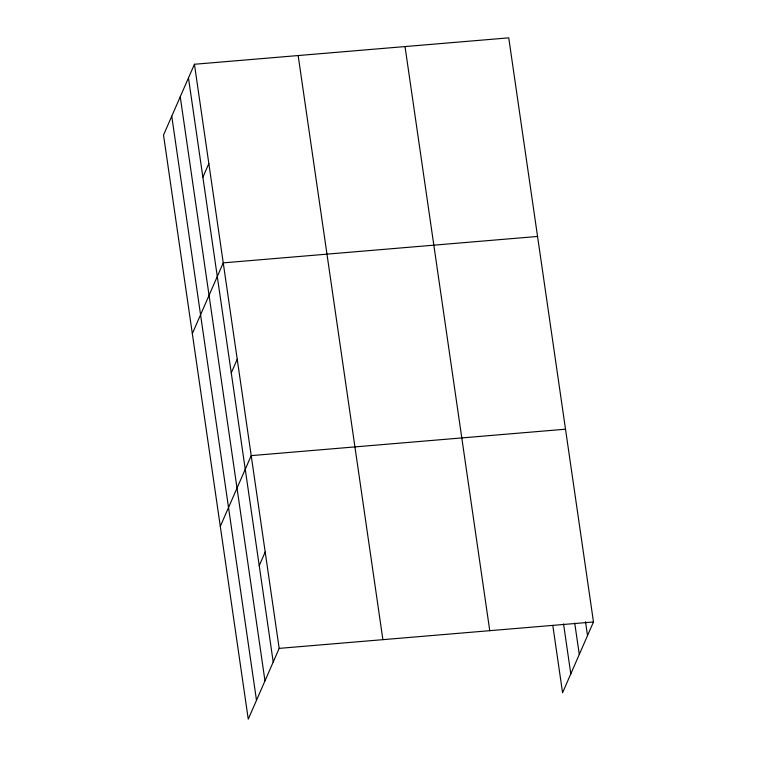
<?xml version="1.0" encoding="UTF-8"?>
<svg xmlns="http://www.w3.org/2000/svg" width="757" height="757" viewBox="0 0 757 757"><rect width="100%" height="100%" fill="white"/><g stroke="black" fill="none" stroke-linecap="round" stroke-linejoin="round"><path stroke-width="1.14" d="M194.435 64.269L163.521 135.039L248.258 719.15L279.172 648.38L194.435 64.269L508.742 37.85L593.479 621.961L562.565 692.731L552.79 625.377M202.876 177.223L208.837 163.569M192.325 333.638L223.249 262.868L537.555 236.449M231.264 372.898L237.225 359.244M220.287 526.399L251.21 455.629L565.517 429.2M259.225 565.649L265.196 552.004M279.172 648.38L593.479 621.961M585.502 621.677L587.517 635.606M574.733 623.106L579.285 654.455M563.558 623.948L570.797 673.881M405.023 46.565L489.76 630.676M298.163 55.554L382.891 639.665M188.474 77.924L273.211 662.025M180.242 96.773L264.978 680.874M171.754 116.19L256.491 700.301"/></g></svg>
